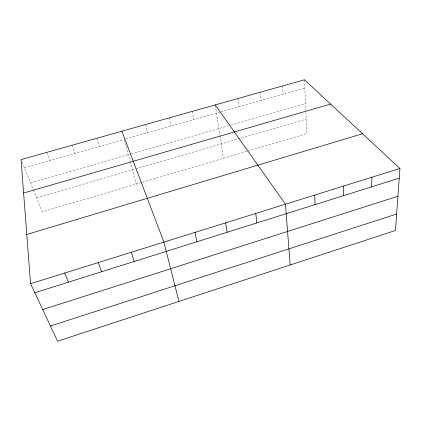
<?xml version="1.0" encoding="UTF-8"?>
<svg xmlns="http://www.w3.org/2000/svg" width="421" height="421" viewBox="0 0 421 421"><rect width="100%" height="100%" fill="white"/><g stroke="black" fill="none" stroke-linecap="round" stroke-linejoin="round"><path stroke-width="0.32" stroke-dasharray="2.1 1.58" d="M141.724 182.446L42.347 211.826L33.448 190.008M142.34 182.267L247.011 151.323M247.632 151.139L306.846 133.636L305.825 110.749M36.632 197.812L306.199 119.138M30.512 182.809L130.726 153.96M131.352 153.781L230.161 125.337M230.792 125.158L305.509 103.65M24.334 167.663L123.464 139.525M125.947 138.819L220.23 112.06M220.857 111.886L304.815 88.052M21.987 161.911L33.201 189.408M46.72 152.381L49.725 160.454M72.08 145.24L74.812 153.333M97.135 138.183L99.598 146.297M124.09 139.346L129.952 161.011M130.121 161.643L136.188 184.082M145.634 124.521L147.587 132.678M169.105 117.906L170.815 126.084M192.308 111.37L193.781 119.569M215.341 105.545L219.804 134.999M219.899 135.636L223.335 158.322M237.923 98.525L238.944 106.75M260.346 92.204L261.146 100.451M282.523 85.963L283.101 94.215M304.446 79.785L305.799 110.102"/><path stroke-width="0.63" d="M343.541 195.676L343.547 186.082M371.596 186.856L371.953 177.22M399.95 168.489L395.44 230.487L57.566 341.215L30.559 283.701L21.05 159.612L304.446 79.785L399.95 168.489L30.559 283.701M50.436 326.028L396.64 214.026M42.705 309.567L397.929 196.254M34.801 292.732L399.245 178.162M26.786 234.455L362.56 133.757M23.613 193.039L330.596 104.071M215.247 104.913L285.454 204.201L290.164 264.988M64.708 273.05L68.455 282.154M121.89 131.21L163.901 242.112L178.936 301.441M98.303 262.572L101.572 271.74M131.363 252.263L134.167 261.494M194.986 232.418L196.917 241.77M225.598 222.867L227.124 232.271M255.752 213.463L256.878 222.919M314.719 195.07L315.076 204.622"/></g></svg>
